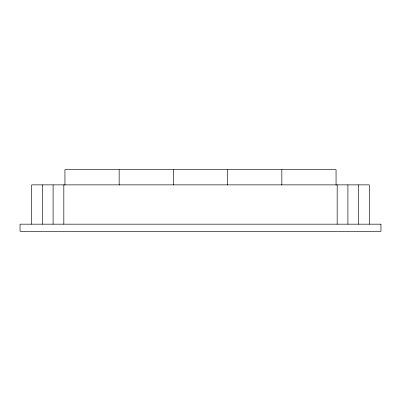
<?xml version="1.0" encoding="UTF-8"?>
<svg xmlns="http://www.w3.org/2000/svg" width="401" height="401" viewBox="0 0 401 401"><rect width="100%" height="100%" fill="white"/><g stroke="black" fill="none" stroke-linecap="round" stroke-linejoin="round"><path stroke-width="0.6" d="M369.336 224.174L369.336 184.866L31.664 184.866L31.664 224.174M358.619 184.866L358.619 224.174M347.898 184.866L347.898 224.174M337.176 184.866L337.176 224.174M336.063 185.082L336.063 169.678L64.937 169.678L64.937 185.082M281.838 169.678L281.838 185.082M227.613 169.678L227.613 185.082M173.387 169.678L173.387 185.082M119.162 169.678L119.162 185.082M63.824 184.866L63.824 224.174M53.102 184.866L53.102 224.174M42.381 184.866L42.381 224.174M380.95 224.174L20.05 224.174L20.05 231.322L380.95 231.322L380.95 224.174"/></g></svg>
